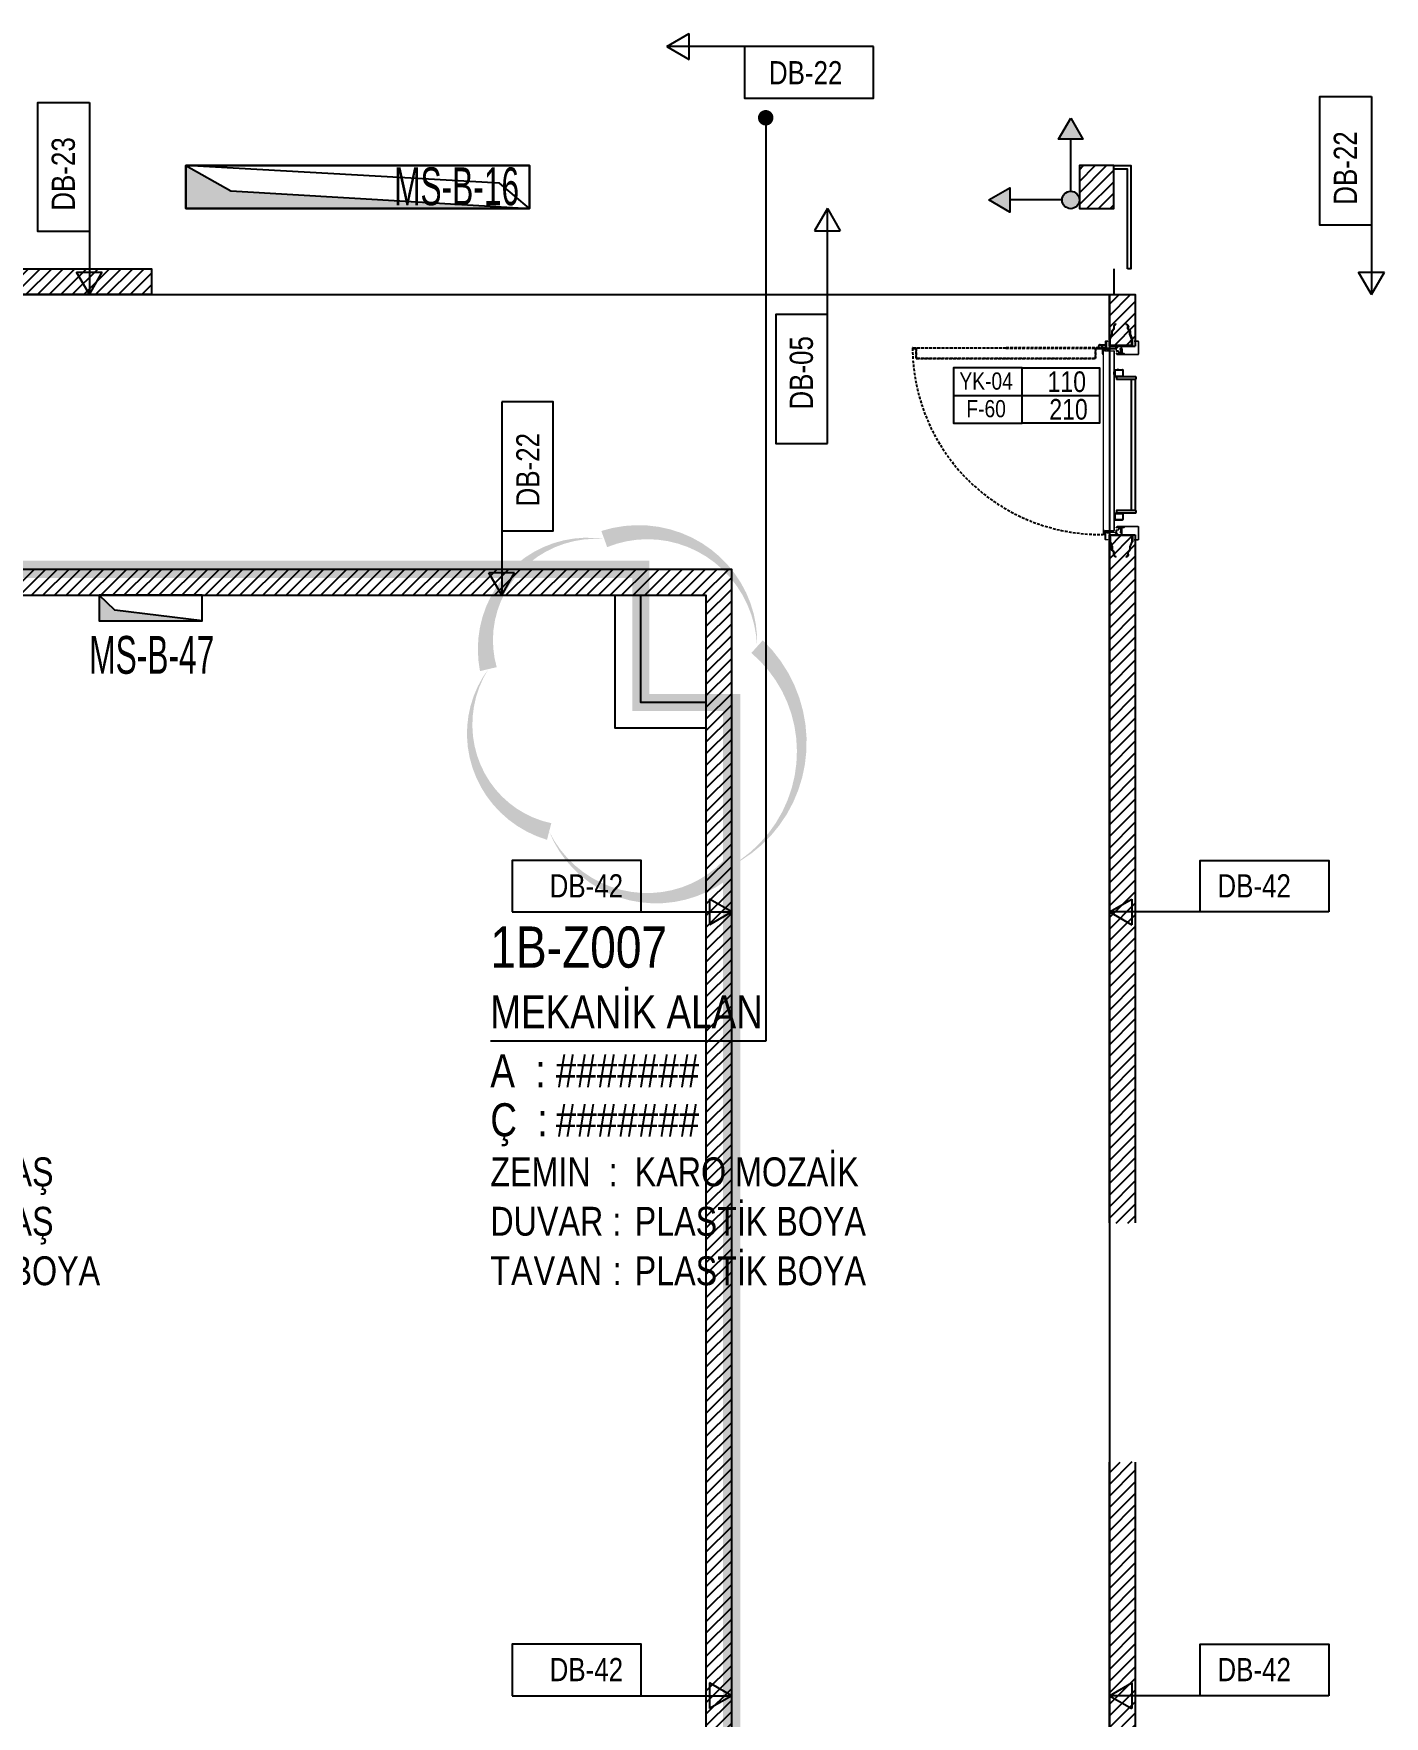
# Model space of a CAD drawing. Header units: centimetres. Extents: x -72470 to -43129, y -18750 to -16337.
# Drawn here: x -51562 to -50776, y -17437 to -16458 of the extents above; entities that cross this region are included whole.
import ezdxf
from ezdxf.enums import TextEntityAlignment as Align

# ---------------------------------------------------------------- set-up
doc = ezdxf.new("R2010")
doc.units = ezdxf.units.CM
doc.header["$MEASUREMENT"] = 0
doc.linetypes.add('11-021_3001-BLOK_B_ZEMIN_KAT$0$HIDDEN2', pattern=[4.7625, 3.175, -1.5875])
doc.linetypes.add('DUZ', pattern=[0])
doc.layers.get('0').update_dxf_attribs({"linetype": 'DUZ', "lineweight": 0})
doc.layers.add('11-021_3001-BLOK_B_ZEMIN_KAT$0$2DALANNET', color=1, linetype='Continuous', plot=False)
for name, color, linetype in [('11-021_3001-BLOK_B_ZEMIN_KAT$0$2DDUVAR', 3, 'Continuous'), ('11-021_3001-BLOK_B_ZEMIN_KAT$0$2DDUVAR1', 3, 'Continuous'), ('11-021_3001-BLOK_B_ZEMIN_KAT$0$2DKAPI', 180, 'Continuous'), ('11-021_3001-BLOK_B_ZEMIN_KAT$0$2DKAPIPOZU', 162, 'Continuous'), ('11-021_3001-BLOK_B_ZEMIN_KAT$0$2DMAHALPOZU', 6, 'Continuous'), ('11-021_3001-BLOK_B_ZEMIN_KAT$0$2DPOZ DUVAR', 144, 'Continuous'), ('11-021_3001-BLOK_B_ZEMIN_KAT$0$2DTARAMA-DUVAR', 250, 'Continuous'), ('11-021_3001-BLOK_B_ZEMIN_KAT$0$2DTARAMA1', 253, 'Continuous'), ('11-021_3001-BLOK_B_ZEMIN_KAT$0$2DTAS', 32, 'Continuous'), ('11-021_3001-BLOK_B_ZEMIN_KAT$0$2DYAZI_SAFT', 212, 'Continuous'), ('11-021_3001-BLOK_B_ZEMIN_KAT$0$2DYAZIDOSEME', 212, 'Continuous'), ('11-021_500-BLOK B-str_zemin_kat$0$11-021_500-BLOK B-str_6_kat$0$2DTARAMA1', 253, 'Continuous'), ('11-021_500-BLOK B-str_zemin_kat$0$2DTARAMA-SAFT', 251, 'Continuous'), ('11-021_500-BLOK B-str_zemin_kat$0$2DTARAMA1', 253, 'Continuous'), ('AREA_JLL', 242, 'Continuous'), ('VALCIPAN', 4, 'Continuous'), ('VNOT_170128', 63, 'Continuous')]:
    doc.layers.add(name, color=color, linetype=linetype)
doc.styles.add('11-021_3001-BLOK_B_ZEMIN_KAT$0$ARIAL', font='arial.ttf', dxfattribs={"width": 0.8})
doc.styles.add('11-021_3001-BLOK_B_ZEMIN_KAT$0$OLCU', font='arial.ttf', dxfattribs={"width": 0.8})
doc.styles.add('11-021_3001-BLOK_B_ZEMIN_KAT$0$yazi', font='calibri.ttf', dxfattribs={"width": 0.6})
doc.dimstyles.new('11-021_3001-BLOK_B_ZEMIN_KAT$0$DIM100', dxfattribs={"dimscale": 90, "dimtxt": 0.25, "dimasz": 0.005, "dimexe": 0.04, "dimexo": 0.1, "dimgap": 0.05, "dimtad": 1, "dimrnd": 0.5, "dimdsep": 46, "dimtxsty": '11-021_3001-BLOK_B_ZEMIN_KAT$0$OLCU', "dimblk": '11-021_3001-BLOK_B_ZEMIN_KAT$0$WDIM', "dimcen": 0.09, "dimse1": 1, "dimse2": 1, "dimclrd": 256, "dimclre": 256, "dimclrt": 6, "dimadec": 0, "dimazin": 0, "dimtfac": 1, "dimtix": 1, "dimtmove": 1, "dimatfit": 2, "dimldrblk": '11-021_3001-BLOK_B_ZEMIN_KAT$0$WDIM', "dimfxl": 1, "dimtolj": 1, "dimarcsym": 0})
pattern_1 = [(45, (-49248.186, -18059.437), (-3.367596, 3.367596), [])]

# ---------------------------------------------------------------- blocks, each defined once
blk = doc.blocks.new('11-021_3001-BLOK_B_ZEMIN_KAT$0$DösemeYönelim')
at = {"extrusion": (-1e-15, -1.85709e-08, 1)}
h = blk.add_hatch(color=256, dxfattribs=at)
h.paths.add_polyline_path([(3.38, 0, -1), (-3.38, 0, -1)])
h.paths.add_polyline_path([(23.6, 4.74), (31.8, 0), (23.6, -4.74)])
h.paths.add_polyline_path([(-4.74, 23.6), (0, 31.8), (4.74, 23.6)])
for p, q in [((0, 3.38, 0), (0, 23.6, 0)), ((3.38, 0), (23.6, 0))]:
    blk.add_line(p, q, dxfattribs=at)
for points in [[(0, 31.8), (4.74, 23.6), (-4.74, 23.6)], [(31.8, 0), (23.6, -4.74), (23.6, 4.74)]]:
    blk.add_lwpolyline(points, close=True, dxfattribs=at)
blk.add_circle((0, 0), 3.38, dxfattribs=at)
blk.add_circle((0, 0), 3.38, dxfattribs=at)
blk = doc.blocks.new('*U18')
for p, q in [((-78.6, 0), (-28.6, 0)), ((-28.6, 0), (12.52, 0)), ((12.52, 0), (3.86, 5)), ((3.86, 5), (3.86, -5)), ((12.52, 0), (3.86, -5))]:
    blk.add_line(p, q)
blk.add_lwpolyline([(-78.6, 0), (-28.6, 0), (-28.6, 20), (-78.6, 20)], close=True)
at = {"style": '11-021_3001-BLOK_B_ZEMIN_KAT$0$yazi'}
blk.add_attdef('DUVARTIPI', text='', height=9, dxfattribs=at).set_placement((-52.63, 8.31), align=Align.MIDDLE_CENTER)
blk = doc.blocks.new('*U21')
for p, q in [((-78.6, 0), (-28.6, 0)), ((-28.6, 0), (6.56, 0)), ((6.56, 0), (-2.1, 5)), ((-2.1, 5), (-2.1, -5)), ((6.56, 0), (-2.1, -5))]:
    blk.add_line(p, q)
blk.add_lwpolyline([(-78.6, 0), (-28.6, 0), (-28.6, 20), (-78.6, 20)], close=True)
at = {"style": '11-021_3001-BLOK_B_ZEMIN_KAT$0$yazi'}
blk.add_attdef('DUVARTIPI', text='', height=9, dxfattribs=at).set_placement((-52.63, 8.31), align=Align.MIDDLE_CENTER)
blk = doc.blocks.new('*U23')
for p, q in [((-78.6, 0), (-28.6, 0)), ((-28.6, 0), (1.52, 0)), ((1.52, 0), (-7.14, 5)), ((-7.14, 5), (-7.14, -5)), ((1.52, 0), (-7.14, -5))]:
    blk.add_line(p, q)
blk.add_lwpolyline([(-78.6, 0), (-28.6, 0), (-28.6, 20), (-78.6, 20)], close=True)
at = {"style": '11-021_3001-BLOK_B_ZEMIN_KAT$0$yazi'}
blk.add_attdef('DUVARTIPI', text='', height=9, dxfattribs=at).set_placement((-52.63, 8.31), align=Align.MIDDLE_CENTER)
blk = doc.blocks.new('*U24')
for p, q in [((-78.6, 0), (-28.6, 0)), ((-28.6, 0), (-1.74, 0)), ((-1.74, 0), (-10.4, 5)), ((-10.4, 5), (-10.4, -5)), ((-1.74, 0), (-10.4, -5))]:
    blk.add_line(p, q)
blk.add_lwpolyline([(-78.6, 0), (-28.6, 0), (-28.6, 20), (-78.6, 20)], close=True)
at = {"style": '11-021_3001-BLOK_B_ZEMIN_KAT$0$yazi'}
blk.add_attdef('DUVARTIPI', text='', height=9, dxfattribs=at).set_placement((-52.63, 8.31), align=Align.MIDDLE_CENTER)
blk = doc.blocks.new('11-021_3001-BLOK_B_ZEMIN_KAT$0$VADI 2_Mahal pozu')
at = {"attachment_point": 1, "style": '11-021_3001-BLOK_B_ZEMIN_KAT$0$ARIAL'}
for s, insert, char_height, width in [('A{\\fArial|b0|i0|c238|p34;  : }', (0, 72.01), 9.6, 39.0515), ('Ç{\\fArial|b0|i0|c238|p34;  : }', (0, 57.73), 9.6, 39.0515), ('{\\fArial|b0|i0|c238|p34;ZEMIN  : }', (0, 41.98), 8.4, 39.0515), ('DUVAR : ', (0, 27.59), 8.4, 38.4), ('{\\T1.05;TAVAN : }', (0, 13.2), 8.4, 39.0515)]:
    blk.add_mtext(s, dxfattribs=dict(at, insert=insert, char_height=char_height, width=width))
at = {"style": '11-021_3001-BLOK_B_ZEMIN_KAT$0$ARIAL', "width": 0.8, "flags": 1}
for tag, p in [('INCEKOT', (20.84, 140.42)), ('KABAKOT', (20.84, 120.32))]:
    blk.add_attdef(tag, p, '', height=12, dxfattribs=at)
at = {"style": '11-021_3001-BLOK_B_ZEMIN_KAT$0$ARIAL', "width": 0.8}
for tag, p, height in [('MAHALNO', (0, 97.18), 12), ('MAHALADI', (0, 79.53), 9.6), ('ALAN', (19.02, 62.41), 9.6), ('CEVRE', (19.02, 48.01), 9.6), ('ZEMIN', (42, 33.58), 8.4), ('DUVAR', (42, 19.18), 8.4), ('TAVAN', (42, 4.78), 8.4)]:
    blk.add_attdef(tag, p, '', height=height, dxfattribs=at)
blk = doc.blocks.new('*U26')
blk.add_line((108.38, -16), (108.4, -16))
at = {"layer": '11-021_3001-BLOK_B_ZEMIN_KAT$0$2DKAPI'}
for p, q in [((17.85, 1.62), (17.85, -9.15)), ((18.1, 1.87), (19.1, 1.87)), ((19.35, -9.15), (19.35, 1.62)), ((19.35, 1.57), (95.65, 1.57)), ((95.65, 1.62), (95.65, -9.15)), ((95.9, 1.87), (96.9, 1.87)), ((97.15, -9.15), (97.15, 1.62)), ((1.7, -6.5), (0.05, -6.5)), ((13.71, -8.6), (13.8, -8.6)), ((13.8, -8.7), (13.71, -8.7)), ((13.82, -8.28), (13.8, -8.28)), ((13.8, -8.28), (13.8, -9.03)), ((13.8, -9.03), (13.82, -9.03)), ((13.82, -10.4), (13.82, -6.01)), ((13.97, -5.75), (13.97, -6.2)), ((13.97, -6.2), (14, -6.2)), ((14, -5.8), (14, -10.4)), ((17.2, -5.4), (14.4, -5.4)), ((17.6, -10.4), (17.6, -5.8)), ((17.78, -10.4), (17.78, -8.58)), ((18.1, -9.4), (19.1, -9.4)), ((19.35, -0.83), (95.65, -0.83)), ((95.9, -9.4), (96.9, -9.4)), ((97.22, -10.4), (97.22, -8.58)), ((97.4, -10.4), (97.4, -5.8)), ((100.6, -5.4), (97.8, -5.4)), ((101, -10.4), (101, -5.8)), ((101.03, -10.4), (101.03, -5.75)), ((101.18, -10.4), (101.18, -6.01)), ((101.2, -8.28), (101.18, -8.28)), ((101.18, -9.03), (101.2, -9.03)), ((101.2, -9.03), (101.2, -8.28)), ((101.2, -8.6), (101.29, -8.6)), ((101.29, -8.7), (101.2, -8.7)), ((108.3, -6.5), (109.95, -6.5)), ((-1.66, -15.8), (-1.66, -15.6)), ((-1.36, -15.8), (-1.36, -15.6)), ((1.09, -15.15), (-1.21, -15.15)), ((1.09, -15.45), (-1.21, -15.45)), ((-1.03, -15.45), (-1.03, -15.8)), ((1.09, -15.45), (1.73, -15.45)), ((1.2, -15), (1.2, -12.95)), ((1.5, -12.95), (1.2, -12.95)), ((1.5, -15), (1.5, -12.95)), ((13.82, -10.4), (17.78, -10.4)), ((15.01, -10.4), (15.01, -10.7)), ((16.6, -10.7), (15.01, -10.7)), ((15.35, -10.7), (15.3, -10.4)), ((16.3, -10.4), (16.25, -10.7)), ((16.6, -10.4), (16.6, -10.7)), ((97.22, -10.4), (101.18, -10.4)), ((98.4, -10.7), (98.4, -10.4)), ((98.4, -10.7), (99.99, -10.7)), ((98.75, -10.7), (98.7, -10.4)), ((99.7, -10.4), (99.65, -10.7)), ((99.99, -10.4), (99.99, -10.7)), ((108.5, -15), (108.5, -12.95))]:
    blk.add_line(p, q, dxfattribs=at)
at = {"layer": '11-021_3001-BLOK_B_ZEMIN_KAT$0$2DKAPI', "lineweight": -2}
for p, q in [((4.85, -5), (4.85, -9.05)), ((105.15, -5), (105.15, -9.05)), ((-0.9, -18.8), (-0.9, -16)), ((-0.4, -18.8), (-0.4, -16)), ((-0.23, -17.66), (0.01, -18.1)), ((0.16, -17.52), (2.09, -17.16)), ((0.6, -17.05), (0.6, -16.2)), ((0.7, -16.1), (2.8, -16.1)), ((0.7, -16.2), (2.7, -16.2)), ((0.7, -17.05), (0.7, -16.2)), ((0.7, -17.05), (109.6, -17.05)), ((0.7, -17.15), (109.6, -17.15)), ((0.8, -16.25), (2.8, -16.25)), ((0.8, -16.35), (0.8, -16.25)), ((0.8, -16.35), (2.8, -16.35)), ((1.26, -17.82), (2.11, -17.66)), ((2.21, -17.65), (4.4, -17.65)), ((2.55, -16.1), (2.8, -15.87)), ((2.7, -16.2), (2.7, -16.1)), ((2.8, -16.25), (2.8, -10.85)), ((2.9, -10.75), (107.4, -10.75)), ((2.9, -10.85), (107.4, -10.85)), ((2.9, -16.25), (2.9, -10.85)), ((107.4, -16.25), (107.4, -10.85)), ((107.5, -16.25), (107.5, -10.85)), ((107.5, -15.92), (107.68, -16.1)), ((107.5, -16.1), (109.6, -16.1)), ((107.5, -16.25), (109.5, -16.25)), ((107.5, -16.35), (109.5, -16.35)), ((107.6, -16.2), (107.6, -16.1)), ((107.6, -16.2), (109.6, -16.2)), ((109.5, -16.35), (109.5, -16.25)), ((109.6, -17.05), (109.6, -16.2)), ((109.7, -17.05), (109.7, -16.2))]:
    blk.add_line(p, q, dxfattribs=at)
at = {"layer": '11-021_3001-BLOK_B_ZEMIN_KAT$0$2DKAPI'}
for points in [[(0, 0), (-4, 0), (-4, -0.3), (-1, -0.3), (-0.3, -0.3), (-0.3, -13.2), (-4, -13.2), (-4, -13.5), (0, -13.5)], [(110, 0), (114, 0), (114, -0.3), (111, -0.3), (110.3, -0.3), (110.3, -13.2), (114, -13.2), (114, -13.5), (110, -13.5)], [(1.7, -15.08), (1.88, -15.08), (1.88, -13.08), (1.7, -13.08)], [(108.12, -15.08), (108.3, -15.08), (108.3, -13.08), (108.12, -13.08)]]:
    blk.add_lwpolyline(points, close=True, dxfattribs=at)
at = {"layer": '11-021_3001-BLOK_B_ZEMIN_KAT$0$2DKAPI', "lineweight": -2}
for points in [[(5, 3.25, 0.414214), (4.75, 3.5), (-2.65, 3.5, 0.414214), (-2.9, 3.25), (-2.9, 1), (-2.75, 1), (-2.75, 3.25, -0.414214), (-2.65, 3.35), (4.75, 3.35, -0.414214), (4.85, 3.25), (4.85, -5, 1), (4.4, -5), (4.4, -5.98), (4.55, -5.98), (4.55, -5, -1), (4.7, -5), (4.7, -9.05, 1), (5, -9.05)], [(105, 3.25, -0.414214), (105.25, 3.5), (112.65, 3.5, -0.414214), (112.9, 3.25), (112.9, 1), (112.75, 1), (112.75, 3.25, 0.414214), (112.65, 3.35), (105.25, 3.35, 0.414214), (105.15, 3.25), (105.15, -5, -1), (105.6, -5), (105.6, -5.98), (105.45, -5.98), (105.45, -5, 1), (105.3, -5), (105.3, -9.05, -1), (105, -9.05)], [(3.1, -9.1), (3.1, -8.4, -0.414214), (3.3, -8.2), (4.1, -8.2, -0.494565), (4.29, -8.45), (4.29, -8.45), (4.11, -9.12, 1.142909), (4.7, -9.2), (4.7, -6.9, 0.414214), (4.3, -6.5), (1.7, -6.5), (1.7, -6.7), (4.3, -6.7, -0.414214), (4.5, -6.9), (4.5, -9.2, -1.142909), (4.3, -9.17), (4.49, -8.51, 0.494565), (4.1, -8), (3.3, -8, 0.414214), (2.9, -8.4), (2.9, -9.1, -0.414214), (2.7, -9.3), (1.9, -9.3, 0.388473), (1.5, -9.66), (1.51, -9.67), (1.5, -9.67, 0.016382), (1.5, -9.7), (1.5, -15.08, 0.267949), (1.7, -15.43, -0.767327), (1.6, -15.8), (-2.4, -15.8, -0.414214), (-2.6, -15.6), (-2.6, -14.5), (-2.8, -14.5), (-2.8, -15.6, 0.414214), (-2.4, -16), (1.6, -16, 0.767327), (1.8, -15.25, -0.267949), (1.7, -15.08), (1.7, -9.7, -0.414214), (1.9, -9.5), (2.7, -9.5, 0.414214)], [(106.9, -9.1), (106.9, -8.4, 0.414214), (106.7, -8.2), (105.9, -8.2, 0.494565), (105.71, -8.45), (105.71, -8.45), (105.89, -9.12, -1.142909), (105.3, -9.2), (105.3, -6.9, -0.414214), (105.7, -6.5), (108.3, -6.5), (108.3, -6.7), (105.7, -6.7, 0.414214), (105.5, -6.9), (105.5, -9.2, 1.142909), (105.7, -9.17), (105.51, -8.51, -0.494565), (105.9, -8), (106.7, -8, -0.414214), (107.1, -8.4), (107.1, -9.1, 0.414214), (107.3, -9.3), (108.1, -9.3, -0.388473), (108.5, -9.66), (108.49, -9.67), (108.5, -9.67, -0.016382), (108.5, -9.7), (108.5, -15.08, -0.267949), (108.3, -15.43, 0.767327), (108.4, -15.8), (112.4, -15.8, 0.414214), (112.6, -15.6), (112.6, -14.5), (112.8, -14.5), (112.8, -15.6, -0.414214), (112.4, -16), (108.4, -16, -0.767327), (108.2, -15.25, 0.267949), (108.3, -15.08), (108.3, -9.7, 0.414214), (108.1, -9.5), (107.3, -9.5, -0.414214)]]:
    blk.add_lwpolyline(points, format="xyb", close=True, dxfattribs=at)
at = {"layer": '11-021_3001-BLOK_B_ZEMIN_KAT$0$2DKAPI'}
for points in [[(-7.8, -1.58, 0.330017), (-9.25, -2.11, -0.330017), (-10.93, -2.72, 0.420839), (-12.55, -3.63), (-12.78, -3.71, -0.447989), (-10.87, -2.53, 0.330017), (-9.42, -2, -0.330016), (-7.74, -1.39, 0.160745), (-6.93, -1.37), (-4, -0.3), (-1, -0.3), (-1, -0.5), (-3.96, -0.5), (-6.86, -1.55, -0.160745)], [(-7.8, -11.92, -0.330017), (-9.25, -11.39, 0.330016), (-10.93, -10.78, -0.420839), (-12.55, -9.87), (-12.78, -9.79, 0.447989), (-10.87, -10.97, -0.330017), (-9.42, -11.5, 0.330016), (-7.74, -12.11, -0.160745), (-6.93, -12.13), (-4, -13.2), (-1, -13.2), (-1, -13), (-3.96, -13), (-6.86, -11.95, 0.160745)], [(0.19, -8.61), (0.01, -8.84), (1.32, -9.9), (1.5, -9.67, -0.005789), (1.5, -9.66)], [(4.05, -6.93), (4.02, -7.08), (2.75, -6.85), (1.64, -7.05, -0.465986), (1.35, -6.8), (1.35, -6.6, -0.414214), (1.6, -6.35), (4.45, -6.35, 0.414214), (4.55, -6.25), (4.55, -5), (4.7, -5), (4.7, -6.25, -0.414214), (4.45, -6.5), (1.6, -6.5, 0.414214), (1.5, -6.6), (1.5, -6.8, 0.465987), (1.62, -6.9), (2.75, -6.7)], [(105.95, -6.93), (105.98, -7.08), (107.25, -6.85), (108.36, -7.05, 0.465986), (108.65, -6.8), (108.65, -6.6, 0.414214), (108.4, -6.35), (105.55, -6.35, -0.414214), (105.45, -6.25), (105.45, -5), (105.3, -5), (105.3, -6.25, 0.414214), (105.55, -6.5), (108.4, -6.5, -0.414214), (108.5, -6.6), (108.5, -6.8, -0.465987), (108.38, -6.9), (107.25, -6.7)], [(109.81, -8.61), (109.99, -8.84), (108.68, -9.9), (108.5, -9.67, 0.005789), (108.5, -9.66)], [(117.8, -1.58, -0.330017), (119.25, -2.11, 0.330017), (120.93, -2.72, -0.420839), (122.55, -3.63), (122.78, -3.71, 0.447989), (120.87, -2.53, -0.330017), (119.42, -2, 0.330016), (117.74, -1.39, -0.160745), (116.93, -1.37), (114, -0.3), (111, -0.3), (111, -0.5), (113.96, -0.5), (116.86, -1.55, 0.160745)], [(117.8, -11.92, 0.330017), (119.25, -11.39, -0.330016), (120.93, -10.78, 0.420839), (122.55, -9.87), (122.78, -9.79, -0.447989), (120.87, -10.97, 0.330017), (119.42, -11.5, -0.330016), (117.74, -12.11, 0.160745), (116.93, -12.13), (114, -13.2), (111, -13.2), (111, -13), (113.96, -13), (116.86, -11.95, -0.160745)]]:
    blk.add_lwpolyline(points, format="xyb", close=True, dxfattribs=at)
at = {"layer": '11-021_3001-BLOK_B_ZEMIN_KAT$0$2DKAPI', "lineweight": -2}
blk.add_circle((0.4, -18.8), 0.8, dxfattribs=at)
at = {"layer": '11-021_3001-BLOK_B_ZEMIN_KAT$0$2DKAPI'}
for centre, radius, start, end in [((18.1, 1.62), 0.25, 90, 180), ((19.1, 1.62), 0.25, 0, 90), ((95.9, 1.62), 0.25, 90, 180), ((96.9, 1.62), 0.25, 0, 90), ((0.01, -8.84), 0.3, 51.10547, 90), ((1.51, -9.67), 0.3, 67.97569, 141.10547), ((14.51, -8.65), 0.8, 152.04681, 176.41668), ((14.51, -8.65), 0.8, 183.58332, 207.95319), ((14.12, -6.01), 0.3, 120, 180), ((14.4, -5.8), 0.4, 90, 180), ((17.2, -5.8), 0.4, 0, 90), ((17.6, -6.05), 0.25, 271.14599, 0), ((17.6, -8.75), 0.25, 0, 88.85401), ((18.1, -9.15), 0.25, 180, 270), ((19.1, -9.15), 0.25, 270, 0), ((95.9, -9.15), 0.25, 180, 270), ((96.9, -9.15), 0.25, 270, 0), ((97.4, -6.05), 0.25, 180, 268.85401), ((97.4, -8.75), 0.25, 91.14599, 180), ((97.8, -5.8), 0.4, 90, 180), ((100.6, -5.8), 0.4, 0, 90), ((100.88, -6.01), 0.3, 0, 60), ((100.49, -8.65), 0.8, 3.58332, 27.95319), ((100.49, -8.65), 0.8, 332.04681, 356.41668), ((108.49, -9.67), 0.3, 38.89453, 112.02431), ((109.99, -8.84), 0.3, 90, 128.89453), ((-1.21, -15.6), 0.45, 90, 180), ((-1.21, -15.6), 0.15, 90, 180), ((1.05, -15), 0.45, 270, 0), ((1.05, -15), 0.15, 270, 0)]:
    blk.add_arc(centre, radius, start, end, dxfattribs=at)
at = {"layer": '11-021_3001-BLOK_B_ZEMIN_KAT$0$2DKAPI', "lineweight": -2}
for centre, radius, start, end in [((0.4, -18.8), 1.3, 180, 127.97987), ((0.7, -16.2), 0.1, 90, 180), ((0.7, -17.05), 0.1, 180, 270), ((2.18, -17.65), 0.5, 90, 100.69587), ((2.21, -18.15), 0.5, 90, 100.80118), ((2.9, -10.85), 0.1, 90, 180), ((2.8, -16.25), 0.1, 270, 0), ((4.4, -17.15), 0.5, 270, 0), ((107.4, -10.85), 0.1, 0, 90), ((107.5, -16.25), 0.1, 180, 270), ((109.6, -16.2), 0.1, 0, 90), ((109.6, -17.05), 0.1, 270, 0)]:
    blk.add_arc(centre, radius, start, end, dxfattribs=at)
at = {"layer": '11-021_3001-BLOK_B_ZEMIN_KAT$0$2DTARAMA1', "linetype": '11-021_3001-BLOK_B_ZEMIN_KAT$0$HIDDEN2', "ltscale": 0.5}
for points in [[(7.25, -73.75), (7.25, -73.75), (7.25, -21.67, 0.414214), (7.13, -21.55), (1.4, -21.55, -0.414214), (1.27, -21.42), (1.27, -19.57, -1), (1.29, -19.57), (1.29, -21.42, 1), (1.45, -21.42), (1.45, -19.57, 1), (1.11, -19.57), (1.11, -73.75)], [(1.18, -73.75), (1.18, -73.75), (1.18, -19.57, -1), (1.38, -19.57), (1.38, -21.42, -1), (1.36, -21.42), (1.36, -19.57, 1), (1.2, -19.57), (1.2, -21.42, 0.414214), (1.4, -21.62), (7.13, -21.62, -0.414214), (7.18, -21.67), (7.18, -73.75)], [(7.25, -73.75), (7.25, -125.83, -0.414214), (7.13, -125.95), (1.4, -125.95, 0.414214), (1.27, -126.08), (1.27, -127.93, 1), (1.29, -127.93), (1.29, -126.08, -1), (1.45, -126.08), (1.45, -127.93, -1), (1.11, -127.93), (1.11, -73.75)], [(1.18, -73.75), (1.18, -127.93, 1), (1.38, -127.93), (1.38, -126.08, 1), (1.36, -126.08), (1.36, -127.93, -1), (1.2, -127.93), (1.2, -126.08, -0.414214), (1.4, -125.88), (7.13, -125.88, 0.414214), (7.18, -125.83), (7.18, -73.75)]]:
    blk.add_lwpolyline(points, format="xyb", dxfattribs=at)
blk.add_arc((0.4, -18.8), 109.3, 270.42263, 0.79244, dxfattribs=at)
blk = doc.blocks.new('11-021_3001-BLOK_B_ZEMIN_KAT$0$KAPINO')
blk.add_line((-19.02, 11.06), (65.98, 11.06))
for points in [[(20.98, 27.13), (-19.02, 27.13), (-19.02, -5), (20.98, -5)], [(20.98, 27.13), (65.98, 27.13), (65.98, -5), (20.98, -5)]]:
    blk.add_lwpolyline(points, close=True)
at = {"color": 2, "style": '11-021_3001-BLOK_B_ZEMIN_KAT$0$OLCU', "width": 0.8}
for tag, height, p in [('KAP.NO', 10, (-0.03, 19.47)), ('GENISLIK', 12, (46.93, 19.1)), ('YANGIN', 10, (-0.03, 3.4)), ('YUKSEKLIK', 12, (47.93, 3.03))]:
    blk.add_attdef(tag, text='', height=height, dxfattribs=at).set_placement(p, align=Align.MIDDLE_CENTER)
blk = doc.blocks.new('*U16')
for p, q in [((-78.6, 0), (-28.6, 0)), ((-28.6, 0), (-3.64, 0)), ((-3.64, 0), (-12.3, 5)), ((-12.3, 5), (-12.3, -5)), ((-3.64, 0), (-12.3, -5))]:
    blk.add_line(p, q)
blk.add_lwpolyline([(-78.6, 0), (-28.6, 0), (-28.6, 20), (-78.6, 20)], close=True)
at = {"style": '11-021_3001-BLOK_B_ZEMIN_KAT$0$yazi'}
blk.add_attdef('DUVARTIPI', text='', height=9, dxfattribs=at).set_placement((-52.63, 8.31), align=Align.MIDDLE_CENTER)
blk = doc.blocks.new('*U22')
for p, q in [((-78.6, 0), (-28.6, 0)), ((-28.6, 0), (-4.15, 0)), ((-4.15, 0), (-12.81, 5)), ((-12.81, 5), (-12.81, -5)), ((-4.15, 0), (-12.81, -5))]:
    blk.add_line(p, q)
blk.add_lwpolyline([(-78.6, 0), (-28.6, 0), (-28.6, 20), (-78.6, 20)], close=True)
at = {"style": '11-021_3001-BLOK_B_ZEMIN_KAT$0$yazi'}
blk.add_attdef('DUVARTIPI', text='', height=9, dxfattribs=at).set_placement((-52.63, 8.31), align=Align.MIDDLE_CENTER)
blk = doc.blocks.new('11-021_3001-BLOK_B_ZEMIN_KAT$0$_Dot')
at = {"color": 0, "linetype": 'ByBlock', "lineweight": -2}
blk.add_line((-0.5, 0), (-1, 0), dxfattribs=at)
at = {"color": 0, "linetype": 'ByBlock', "const_width": 0.5}
blk.add_lwpolyline([(-0.25, 0, 1), (0.25, 0, 1)], format="xyb", close=True, dxfattribs=at)
blk = doc.blocks.new('11-021_3001-BLOK_B_ZEMIN_KAT$0$WDIM')
for p, q in [((0, -20), (0, 20)), ((-7.07, -7.07), (7.07, 7.07)), ((-15, 0), (15, 0))]:
    blk.add_line(p, q)

msp = doc.modelspace()

# ---------------------------------------------------------------- hatches: boundary and pattern name
at = {"layer": '11-021_3001-BLOK_B_ZEMIN_KAT$0$2DTARAMA-DUVAR'}
h = msp.add_hatch(dxfattribs=at)
h.set_pattern_fill('ANSI31', color=256, scale=1.5)
h.set_pattern_definition([(45, (-41248.186, -18059.437), (-3.367596, 3.367596), [])])
h.paths.add_polyline_path([(-50933.19, -16534.44), (-50953.19, -16534.44), (-50953.19, -16559.44), (-50933.19, -16559.44)])
h = msp.add_hatch(dxfattribs=at)
h.set_pattern_fill('ANSI31', color=256, scale=1.5)
h.set_pattern_definition([(45, (-49278.186, -18059.437), (-3.367596, 3.367596), [])])
h.paths.add_polyline_path([(-51493.19, -16609.44), (-51493.19, -16594.44), (-51793.19, -16594.44), (-51793.19, -16609.44)])
h = msp.add_hatch(dxfattribs=at)
h.set_pattern_fill('ANSI31', color=256, scale=1.5)
h.set_pattern_definition(pattern_1)
h.paths.add_polyline_path([(-50920.69, -16609.44), (-50933.19, -16609.44), (-50935.69, -16609.44), (-50935.69, -16639.44), (-50920.69, -16639.44)])
h = msp.add_hatch(dxfattribs=at)
h.set_pattern_fill('ANSI31', color=256, scale=1.5)
h.set_pattern_definition(pattern_1)
h.paths.add_polyline_path([(-50920.69, -16749.44), (-50935.69, -16749.44), (-50935.69, -17150.25, -0.054039), (-50920.69, -17150.25)])
h = msp.add_hatch(dxfattribs=at)
h.set_pattern_fill('ANSI31', color=256, scale=1.5)
h.set_pattern_definition(pattern_1)
h.paths.add_polyline_path([(-51155.48, -16769.44), (-51630.69, -16769.44), (-51630.69, -16784.44), (-51170.48, -16784.44), (-51170.48, -18059.5), (-51110.28, -18059.49), (-51110.28, -18044.5), (-51155.48, -18044.5)])
h = msp.add_hatch(dxfattribs=at)
h.set_pattern_fill('ANSI31', color=256, scale=1.5)
h.set_pattern_definition(pattern_1)
edge = h.paths.add_edge_path()
edge.add_arc((-50928.19, -18059.44), 40, 79.19308, 100.80692)
edge.add_line((-50935.69, -18020.15), (-50935.69, -17288.63))
edge.add_arc((-50928.19, -17219.44), 69.6, 263.81361, 276.18639)
edge.add_line((-50920.69, -17288.63), (-50920.69, -18020.15))
edge = h.paths.add_edge_path()
edge.add_arc((-50928.19, -18059.44), 40, 259.19308, 280.80692)
edge.add_line((-50920.69, -18098.73), (-50920.69, -18144.44))
edge.add_line((-50920.69, -18144.44), (-50935.69, -18144.44))
edge.add_line((-50935.69, -18144.44), (-50935.69, -18098.73))
at = {"layer": '11-021_500-BLOK B-str_zemin_kat$0$2DTARAMA-SAFT'}
h = msp.add_hatch(color=256, dxfattribs=at)
h.dxf.hatch_style = 1
h.paths.add_polyline_path([(-51273.19, -16559.44), (-51473.19, -16559.44), (-51473.19, -16534.44), (-51447.08, -16549.12)])
h = msp.add_hatch(color=256, dxfattribs=at)
h.dxf.hatch_style = 1
h.paths.add_polyline_path([(-51523.68, -16784.44), (-51523.68, -16799.44), (-51463.68, -16799.44), (-51514.58, -16793.23)])

# ---------------------------------------------------------------- linework, layer by layer
at = {"layer": '11-021_3001-BLOK_B_ZEMIN_KAT$0$2DALANNET'}
for points in [[(-57048.19, -16579.44), (-56168.19, -16579.44), (-56168.19, -16514.44), (-56018.19, -16514.44), (-56018.19, -16579.45), (-52078.19, -16579.44), (-52078.19, -16609.44), (-50935.69, -16609.44), (-50935.69, -18059.5), (-51155.48, -18059.5), (-51155.48, -16769.44), (-57048.19, -16769.44)], [(-51728.19, -18159.44), (-51155.48, -18159.44), (-51155.48, -16769.44), (-51768.19, -16769.44), (-51768.19, -18105.53), (-51728.19, -18105.53)]]:
    msp.add_lwpolyline(points, close=True, dxfattribs=at)
at = {"layer": '11-021_3001-BLOK_B_ZEMIN_KAT$0$2DDUVAR'}
for p, q in [((-51273.19, -16534.44), (-51473.19, -16534.44)), ((-51473.19, -16534.44), (-51473.19, -16559.44)), ((-51273.19, -16559.44), (-51273.19, -16534.44))]:
    msp.add_line(p, q, dxfattribs=at)
for points in [[(-50933.19, -16534.44), (-50953.19, -16534.44), (-50953.19, -16559.44), (-50933.19, -16559.44)], [(-51793.19, -16594.44), (-51493.19, -16594.44), (-51493.19, -16609.44), (-51793.19, -16609.44)]]:
    msp.add_lwpolyline(points, close=True, dxfattribs=at)
msp.add_lwpolyline([(-50933.19, -16594.44), (-50933.19, -16609.44)], dxfattribs=at)
at = {"layer": '11-021_3001-BLOK_B_ZEMIN_KAT$0$2DDUVAR', "ltscale": 0.0001}
for points in [[(-50935.69, -16639.44), (-50935.69, -16609.44), (-50920.69, -16609.44), (-50920.69, -16639.44)], [(-50935.69, -16639.44), (-50920.69, -16639.44)], [(-50935.69, -17149.84), (-50935.69, -16749.44)], [(-50935.69, -16749.44), (-50920.69, -16749.44)], [(-50920.69, -16749.44), (-50920.69, -17149.84)], [(-51630.69, -16784.44), (-51170.48, -16784.44), (-51170.48, -18059.5), (-51110.28, -18059.5), (-51110.28, -18044.5), (-51155.48, -18044.5), (-51155.48, -16769.44), (-51630.69, -16769.44)]]:
    msp.add_lwpolyline(points, dxfattribs=at)
msp.add_lwpolyline([(-50920.69, -17289.03), (-50920.69, -18020.15, 0.094589), (-50935.69, -18020.15), (-50935.69, -17289.03)], format="xyb", dxfattribs=at)
at = {"layer": '11-021_3001-BLOK_B_ZEMIN_KAT$0$2DDUVAR1'}
for p, q in [((-51473.19, -16534.44), (-51473.19, -16559.44)), ((-51273.19, -16534.44), (-51473.19, -16534.44)), ((-51273.19, -16559.44), (-51273.19, -16534.44))]:
    msp.add_line(p, q, dxfattribs=at)
at = {"layer": '11-021_3001-BLOK_B_ZEMIN_KAT$0$2DTAS'}
msp.add_lwpolyline([(-50925.19, -16594.44), (-50925.19, -16536.44), (-50933.19, -16536.44), (-50933.19, -16534.44), (-50923.19, -16534.44), (-50923.19, -16594.44)], close=True, dxfattribs=at)
at = {"layer": '11-021_500-BLOK B-str_zemin_kat$0$11-021_500-BLOK B-str_6_kat$0$2DTARAMA1', "color": 0}
for points in [[(-51473.19, -16534.44), (-51273.19, -16534.44), (-51273.19, -16559.44), (-51290.57, -16544.75)], [(-51273.19, -16559.44), (-51473.19, -16559.44), (-51473.19, -16534.44), (-51447.08, -16549.12)], [(-51473.19, -16534.44), (-51273.19, -16534.44), (-51273.19, -16559.44), (-51290.57, -16544.75)], [(-51273.19, -16559.44), (-51473.19, -16559.44), (-51473.19, -16534.44), (-51447.08, -16549.12)]]:
    msp.add_lwpolyline(points, close=True, dxfattribs=at)
at = {"layer": '11-021_500-BLOK B-str_zemin_kat$0$2DTARAMA1', "color": 0}
for points in [[(-51473.19, -16559.44), (-51273.19, -16559.44), (-51273.19, -16534.44), (-51473.19, -16534.44)], [(-51523.68, -16784.44), (-51523.68, -16799.44), (-51463.68, -16799.44), (-51463.68, -16784.44)], [(-51523.68, -16784.44), (-51523.68, -16799.44), (-51463.68, -16799.44), (-51514.58, -16793.23)]]:
    msp.add_lwpolyline(points, close=True, dxfattribs=at)
at = {"layer": 'AREA_JLL', "color": 7, "const_width": 10}
msp.add_lwpolyline([(-51768.19, -17436.94), (-51768.19, -16769.44), (-51208.34, -16769.44), (-51208.34, -16846.94), (-51155.48, -16846.94), (-51155.48, -18059.49), (-51165.48, -18059.49), (-51165.48, -18119.44), (-51445.48, -18119.44), (-51465.69, -18154.44, -0.267949), (-51491.67, -18169.44), (-51672.77, -18169.44, -0.267949), (-51698.75, -18154.44), (-51718.96, -18119.44), (-51768.19, -18119.44), (-51768.19, -16770.89), (-51768.19, -16770.89)], format="xyb", dxfattribs=at)
at = {"layer": 'VALCIPAN'}
for points in [[(-51170.48, -16861.94), (-51223.34, -16861.94), (-51223.34, -16784.44)], [(-51170.48, -16846.94), (-51208.34, -16846.94), (-51208.34, -16784.44)]]:
    msp.add_lwpolyline(points, dxfattribs=at)
at = {"layer": 'VNOT_170128'}
msp.add_lwpolyline([(-51140.72, -16814.4, 0, 10, 0.520567), (-51229.67, -16751.8, 0, 10, 0.520567), (-51229.67, -16751.8, 0, 10, 0.520567), (-51297.13, -16827.52, 0, 10, 0.520567), (-51297.13, -16827.52, 0, 10, 0.520567), (-51261.74, -16922.03, 0, 10, 0.520567), (-51261.74, -16922.03, 0, 10, 0.520567), (-51156.68, -16942.48, 0, 10, 0.520567), (-51156.68, -16942.48, 0, 10, 0.520567)], format="xyseb", close=True, dxfattribs=at)

# ---------------------------------------------------------------- block references
at = {"rotation": 270}
msp.add_blockref('*U26', (-50922.19, -16639.44), dxfattribs=at)
at = {"layer": '11-021_3001-BLOK_B_ZEMIN_KAT$0$2DKAPIPOZU'}
msp.add_blockref('11-021_3001-BLOK_B_ZEMIN_KAT$0$KAPINO', (-51007.41, -16679.31), dxfattribs=at).add_auto_attribs({'KAP.NO': 'YK-04', 'GENISLIK': '110', 'YUKSEKLIK': '210', 'YANGIN': 'F-60'})
at = {"layer": '11-021_3001-BLOK_B_ZEMIN_KAT$0$2DMAHALPOZU', "xscale": 2, "yscale": 2, "zscale": 2}
for p, values in [((-51741.63, -17195.65), {'CEVRE': '#######', 'ALAN': '########', 'MAHALNO': '1B-Z008', 'MAHALADI': 'ASANSÖR HOLÜ', 'TAVAN': 'PLASTİK BOYA', 'DUVAR': 'DOĞAL TAŞ', 'ZEMIN': 'DOĞAL TAŞ'}), ((-51295.96, -17195.65), {'CEVRE': '#######', 'ALAN': '#######', 'MAHALNO': '1B-Z007', 'MAHALADI': 'MEKANİK ALAN', 'TAVAN': 'PLASTİK BOYA', 'DUVAR': 'PLASTİK BOYA', 'ZEMIN': 'KARO MOZAİK'})]:
    msp.add_blockref('11-021_3001-BLOK_B_ZEMIN_KAT$0$VADI 2_Mahal pozu', p, dxfattribs=at).add_auto_attribs(values)
at = {"layer": '11-021_3001-BLOK_B_ZEMIN_KAT$0$2DPOZ DUVAR'}
ref = msp.add_blockref('*U23', (-51190.91, -16465.14), dxfattribs=dict(at, xscale=1.5, yscale=1.5, zscale=1.5, rotation=180))
ref.add_attrib('DUVARTIPI', 'DB-22', dxfattribs={"layer": '0', "height": 13.5, "style": '11-021_3001-BLOK_B_ZEMIN_KAT$0$ARIAL', "width": 0.8}).set_placement((-51112.46, -16480.38), align=Align.MIDDLE_CENTER)
ref = msp.add_blockref('*U22', (-51529.32, -16615.66), dxfattribs=dict(at, xscale=-1.5, yscale=1.5, zscale=1.5, rotation=90))
ref.add_attrib('DUVARTIPI', 'DB-23', dxfattribs={"layer": '0', "height": 13.5, "rotation": 90, "style": '11-021_3001-BLOK_B_ZEMIN_KAT$0$ARIAL', "width": 0.8}).set_placement((-51544.51, -16539.3), align=Align.MIDDLE_CENTER)
ref = msp.add_blockref('*U24', (-50783.19, -16612.04), dxfattribs=dict(at, xscale=-1.5, yscale=1.5, zscale=1.5, rotation=90))
ref.add_attrib('DUVARTIPI', 'DB-22', dxfattribs={"layer": '0', "height": 13.5, "rotation": 90, "style": '11-021_3001-BLOK_B_ZEMIN_KAT$0$ARIAL', "width": 0.8}).set_placement((-50798.37, -16535.84), align=Align.MIDDLE_CENTER)
ref = msp.add_blockref('*U18', (-51099.79, -16578.21), dxfattribs=dict(at, xscale=1.5, yscale=1.5, zscale=1.5, rotation=90))
ref.add_attrib('DUVARTIPI', 'DB-05', dxfattribs={"layer": '0', "height": 13.5, "rotation": 90, "style": '11-021_3001-BLOK_B_ZEMIN_KAT$0$ARIAL', "width": 0.8}).set_placement((-51114.98, -16655.06), align=Align.MIDDLE_CENTER)
ref = msp.add_blockref('*U16', (-51289.37, -16789.9), dxfattribs=dict(at, xscale=1.5, yscale=1.5, zscale=1.5, rotation=270))
ref.add_attrib('DUVARTIPI', 'DB-22', dxfattribs={"layer": '0', "height": 13.5, "rotation": 90, "style": '11-021_3001-BLOK_B_ZEMIN_KAT$0$ARIAL', "width": 0.8}).set_placement((-51274.13, -16711.44), align=Align.MIDDLE_CENTER)
ref = msp.add_blockref('*U21', (-51165.32, -16968.84), dxfattribs=dict(at, xscale=1.5, yscale=1.5, zscale=1.5))
ref.add_attrib('DUVARTIPI', 'DB-42', dxfattribs={"layer": '0', "height": 13.5, "style": '11-021_3001-BLOK_B_ZEMIN_KAT$0$ARIAL', "width": 0.8}).set_placement((-51240.08, -16953.65), align=Align.MIDDLE_CENTER)
ref = msp.add_blockref('*U21', (-50925.84, -16968.84), dxfattribs=dict(at, xscale=-1.5, yscale=1.5, zscale=1.5))
ref.add_attrib('DUVARTIPI', 'DB-42', dxfattribs={"layer": '0', "height": 13.5, "style": '11-021_3001-BLOK_B_ZEMIN_KAT$0$ARIAL', "width": 0.8}).set_placement((-50851.45, -16953.65), align=Align.MIDDLE_CENTER)
ref = msp.add_blockref('*U21', (-51165.32, -17425.02), dxfattribs=dict(at, xscale=1.5, yscale=1.5, zscale=1.5))
ref.add_attrib('DUVARTIPI', 'DB-42', dxfattribs={"layer": '0', "height": 13.5, "style": '11-021_3001-BLOK_B_ZEMIN_KAT$0$ARIAL', "width": 0.8}).set_placement((-51240.08, -17409.83), align=Align.MIDDLE_CENTER)
ref = msp.add_blockref('*U21', (-50925.84, -17425.02), dxfattribs=dict(at, xscale=-1.5, yscale=1.5, zscale=1.5))
ref.add_attrib('DUVARTIPI', 'DB-42', dxfattribs={"layer": '0', "height": 13.5, "style": '11-021_3001-BLOK_B_ZEMIN_KAT$0$ARIAL', "width": 0.8}).set_placement((-50851.45, -17409.83), align=Align.MIDDLE_CENTER)
at = {"layer": '11-021_3001-BLOK_B_ZEMIN_KAT$0$2DYAZIDOSEME', "xscale": 1.5, "yscale": 1.5, "zscale": 1.5, "rotation": 90}
msp.add_blockref('11-021_3001-BLOK_B_ZEMIN_KAT$0$DösemeYönelim', (-50958.19, -16554.44), dxfattribs=at)

# ---------------------------------------------------------------- texts
at = {"layer": '11-021_3001-BLOK_B_ZEMIN_KAT$0$2DYAZI_SAFT', "style": '11-021_3001-BLOK_B_ZEMIN_KAT$0$ARIAL', "width": 0.6}
for s, p in [('MS-B-16', (-51351.98, -16557.48)), ('MS-B-47', (-51529.4, -16830.21))]:
    msp.add_text(s, height=22, dxfattribs=at).set_placement(p)

# ---------------------------------------------------------------- leaders
at = {"layer": '11-021_3001-BLOK_B_ZEMIN_KAT$0$2DMAHALPOZU'}
msp.add_leader([(-51135.71, -16506.61), (-51135.71, -17044.03), (-51295.8, -17044.03)], dimstyle='11-021_3001-BLOK_B_ZEMIN_KAT$0$DIM100', override={"dimasz": 0.1, "dimldrblk": '11-021_3001-BLOK_B_ZEMIN_KAT$0$_Dot', "dimfxl": 0.2, "dimarcsym": 2}, dxfattribs=at)

doc.saveas('drawing.dxf')
